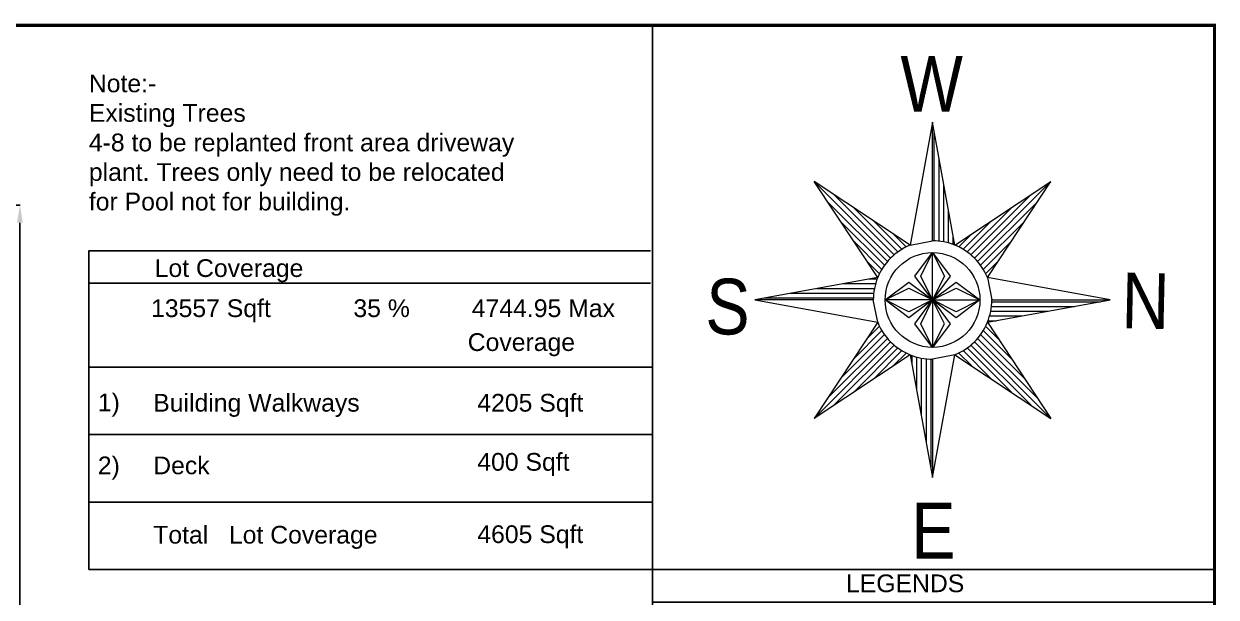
# Model space of a CAD drawing. Header units: inches. Extents: x 24644 to 29599, y 4928 to 7841.
# Drawn here: x 27173 to 29599, y 6675 to 7841 of the extents above; entities that cross this region are included whole.
import ezdxf

# ---------------------------------------------------------------- set-up
doc = ezdxf.new("R2010")
doc.units = ezdxf.units.IN
doc.header["$LTSCALE"] = 10
doc.header["$MEASUREMENT"] = 0
doc.linetypes.add('ACAD_ISO02W100', pattern=[15, 12, -3])
doc.linetypes.add('PTS_EXT', pattern=[999999, 0, -999999])
doc.layers.get('Defpoints').update_dxf_attribs({"linetype": 'ACAD_ISO02W100'})
doc.layers.add('Boundary', color=12, linetype='Continuous', lineweight=0)
for name, color, linetype in [('Existing contour', 30, 'Continuous'), ('New contour', 80, 'Continuous'), ('TEXT', 7, 'Continuous')]:
    doc.layers.add(name, color=color, linetype=linetype)
doc.styles.get("Standard").update_dxf_attribs({"font": 'arial.ttf'})
doc.dimstyles.get("Standard").update_dxf_attribs({"dimtxt": 36, "dimasz": 36, "dimexe": 0.18, "dimexo": 0.0625, "dimgap": 0.09, "dimtad": 0, "dimtih": 1, "dimtoh": 1, "dimdec": 0, "dimzin": 0, "dimdsep": 46, "dimlunit": 3, "dimtxsty": 'Standard', "dimcen": 0.09, "dimadec": 0, "dimazin": 0, "dimtfac": 1, "dimtdec": 0, "dimtofl": 0, "dimtmove": 0, "dimatfit": 3, "dimfxl": 1, "dimtolj": 1, "dimtzin": 0, "dimarcsym": 0})

# ---------------------------------------------------------------- blocks, each defined once
blk = doc.blocks.new('DIRECTION')
at = {"color": 7, "linetype": 'Continuous'}
for p, q in [((51.3, 97.4), (5.9, 347.3)), ((5.9, 106.3), (5.9, 347.3)), ((9.5, 106.3), (9.5, 327.4)), ((19.1, 105.6), (19.1, 274.4)), ((-39.6, 97.4), (-235.1, 226.8)), ((-105.7, 31.3), (-235.1, 226.8)), ((-79.3, 71), (-235.1, 226.8)), ((28.8, 104.1), (28.8, 221.4)), ((51.3, 97.4), (246.8, 226.8)), ((91.1, 71), (246.8, 226.8)), ((117.5, 31.3), (246.8, 226.8)), ((-72.3, 77.6), (-194.8, 200.1)), ((84, 77.6), (206.5, 200.1)), ((-85.9, 63.9), (-208.4, 186.5)), ((-64.6, 83.6), (-154.5, 173.5)), ((76.3, 83.6), (166.3, 173.5)), ((97.6, 63.9), (220.2, 186.5)), ((-91.9, 56.3), (-181.8, 146.2)), ((-56.4, 89), (-114.2, 146.8)), ((38.4, 101.8), (38.4, 168.4)), ((68.1, 89), (126, 146.8)), ((103.6, 56.3), (193.5, 146.2)), ((-97.3, 48.1), (-155.1, 105.9)), ((-47.6, 93.8), (-74, 120.2)), ((48, 98.7), (48, 115.4)), ((59.3, 93.8), (85.7, 120.2)), ((109, 48.1), (166.9, 105.9)), ((-30.3, 34), (5.9, 82.2)), ((-18.2, 34), (5.9, 82.2)), ((5.9, 82.2), (42, 34)), ((-102.1, 39.3), (-128.5, 65.7)), ((113.8, 39.3), (140.2, 65.7)), ((-105.7, 31.3), (-355.6, -14.2)), ((-107, 28), (-123.7, 28)), ((5.9, -14.2), (-30.3, 34)), ((5.9, -14.2), (-18.2, 34)), ((42, 34), (5.9, -14.2)), ((-112.4, 8.7), (-229.7, 8.7)), ((-110.2, 18.4), (-176.7, 18.4)), ((-90.5, -14.2), (-42.3, 22)), ((-42.3, 22), (5.9, -14.2)), ((5.9, -14.2), (54.1, 22)), ((5.9, -14.2), (54.1, 9.9)), ((54.1, 22), (102.2, -14.2)), ((54.1, 9.9), (102.2, -14.2)), ((-114.6, -14.2), (-355.6, -14.2)), ((-114.6, -10.5), (-335.7, -10.5)), ((-113.9, -0.9), (-282.7, -0.9)), ((-42.3, -38.3), (-90.5, -14.2)), ((-42.3, -50.3), (-90.5, -14.2)), ((5.9, -14.2), (-42.3, -38.3)), ((5.9, -14.2), (-42.3, -50.3)), ((-30.3, -62.4), (5.9, -14.2)), ((30, -62.4), (5.9, -14.2)), ((54.1, -50.3), (5.9, -14.2)), ((5.9, -14.2), (42, -62.4)), ((102.2, -14.2), (54.1, -50.3)), ((117.5, -59.6), (367.3, -14.2)), ((126.3, -14.2), (367.3, -14.2)), ((126.3, -17.8), (347.4, -17.8)), ((121.9, -46.7), (188.4, -46.7)), ((124.1, -37.1), (241.4, -37.1)), ((125.6, -27.4), (294.4, -27.4)), ((-105.7, -59.6), (-235.1, -255.1)), ((-102.1, -67.6), (-128.5, -94)), ((5.9, -110.6), (-30.3, -62.4)), ((5.9, -110.6), (30, -62.4)), ((42, -62.4), (5.9, -110.6)), ((113.8, -67.6), (140.2, -94)), ((117.5, -59.6), (246.8, -255.1)), ((118.7, -56.3), (135.4, -56.3)), ((-85.9, -92.3), (-208.4, -214.8)), ((-91.9, -84.6), (-181.8, -174.6)), ((-97.3, -76.4), (-155.1, -134.3)), ((97.6, -92.3), (220.2, -214.8)), ((103.6, -84.6), (193.5, -174.6)), ((109, -76.4), (166.9, -134.3)), ((-79.3, -99.4), (-235.1, -255.1)), ((-72.3, -105.9), (-194.8, -228.5)), ((-64.6, -111.9), (-154.5, -201.8)), ((-56.4, -117.3), (-114.2, -175.2)), ((68.1, -117.3), (126, -175.2)), ((76.3, -111.9), (166.3, -201.8)), ((84, -105.9), (206.5, -228.5)), ((91.1, -99.4), (246.8, -255.1)), ((-39.6, -125.8), (-235.1, -255.1)), ((-47.6, -122.1), (-74, -148.5)), ((-39.6, -125.8), (5.9, -375.6)), ((-36.3, -127), (-36.3, -143.7)), ((-26.7, -130.2), (-26.7, -196.7)), ((-17, -132.5), (-17, -249.7)), ((-7.4, -133.9), (-7.4, -302.7)), ((2.2, -134.6), (2.2, -355.7)), ((5.9, -134.6), (5.9, -375.6)), ((51.3, -125.8), (246.8, -255.1)), ((59.3, -122.1), (85.7, -148.5))]:
    blk.add_line(p, q, dxfattribs=at)
at = {"color": 7, "linetype": 'PTS_EXT'}
blk.add_lwpolyline([(246.8, 226.8), (51.3, 97.4), (5.9, 347.3), (-39.6, 97.4), (-235.1, 226.8), (-105.7, 31.3), (-355.6, -14.2), (-105.7, -59.6), (-235.1, -255.1), (-39.6, -125.8), (5.9, -375.6), (51.3, -125.8), (246.8, -255.1), (117.5, -59.6), (367.3, -14.2), (117.5, 31.3)], close=True, dxfattribs=at)
at = {"color": 7, "linetype": 'Continuous'}
for points in [[(5.9, 347.3), (-39.6, 97.4), (5.9, 106.3), (5.9, 347.3)], [(5.9, -14.2), (5.9, 82.2), (30, 34), (5.9, -14.2)], [(367.3, -14.2), (117.5, 31.3), (126.3, -14.2), (367.3, -14.2)], [(5.9, -14.2), (-90.5, -14.2), (-42.3, 9.9), (5.9, -14.2)], [(-355.6, -14.2), (-105.7, -59.6), (-114.6, -14.2), (-355.6, -14.2)], [(5.9, -14.2), (5.9, -110.6), (-18.2, -62.4), (5.9, -14.2)], [(5.9, -14.2), (102.2, -14.2), (54.1, -38.3), (5.9, -14.2)], [(5.9, -375.6), (51.3, -125.8), (5.9, -134.6), (5.9, -375.6)]]:
    blk.add_lwpolyline(points, close=True, dxfattribs=at)
blk.add_circle((5.9, -14.2), 96.4, dxfattribs=at)
for start, end in [(112.151, 157.849), (67.849, 90), (22.151, 67.849), (157.849, 180), (337.8485, 0), (202.151, 247.849), (292.1515, 337.8486), (247.849, 270)]:
    blk.add_arc((5.9, -14.2), 120.5, start, end, dxfattribs=at)
at = {"color": 7, "linetype": 'Continuous', "width": 0.85}
blk.add_text('W', height=113.4, dxfattribs=at).set_placement((-59.4, 368.8))
for s, rotation, p in [('S', 358.0234, (-457.1, -82.7)), ('N', 358.767, (389.4, -71.4)), ('E', 0, (-37.1, -540.3))]:
    blk.add_text(s, height=113.4, rotation=rotation, dxfattribs=at).set_placement(p)
blk = doc.blocks.new('*D90')
at = {"layer": 'Defpoints', "color": 0, "transparency": 16777216}
for p in [(26791.7, 7472.6), (26791.7, 5452.1), (27165.5, 5452.1)]:
    blk.add_point(p, dxfattribs=at)
at = {"layer": 'TEXT', "color": 0, "lineweight": -2, "transparency": 16777216}
for p, q in [((26791.8, 7472.6), (27165.7, 7472.6)), ((27165.5, 7436.6), (27165.5, 6480.8)), ((27165.5, 5488.1), (27165.5, 6443.9)), ((26791.8, 5452.1), (27165.7, 5452.1))]:
    blk.add_line(p, q, dxfattribs=at)
at = {"layer": 'TEXT', "color": 0, "transparency": 16777216}
for points in [[(27159.5, 7436.6), (27171.5, 7436.6), (27165.5, 7472.6)], [(27159.5, 5488.1), (27171.5, 5488.1), (27165.5, 5452.1)]]:
    blk.add_solid(points, dxfattribs=at)
at = {"layer": 'TEXT', "color": 0, "transparency": 16777216, "insert": (27165.5, 6462.3), "char_height": 36, "attachment_point": 5}
blk.add_mtext('\\A1;168\'-4"', dxfattribs=at)

msp = doc.modelspace()

# ---------------------------------------------------------------- linework, layer by layer
msp.add_line((28452.2, 4930.7), (28452.2, 7838.4))
at = {"const_width": 6.12}
msp.add_lwpolyline([(29595.6, 4930.7), (24647.3, 4930.7), (24647.3, 7838.4), (29595.6, 7838.4)], close=True, dxfattribs=at)
at = {"layer": 'Existing contour', "linetype": 'ACAD_ISO02W100'}
msp.add_spline([(25194, 6943.3), (25279.1, 6929.6), (25375.2, 6899.5), (25457.6, 6874.8), (25498.8, 6869.3), (25594.9, 6828.1), (25759.6, 6784.3), (26097.3, 6652.6), (26317, 6452.4), (26476.2, 6394.8), (26791.7, 6290.6), (26956.7, 6238.4), (27118.7, 6183.6), (27242.3, 6131.5), (27497.2, 5908.6)], degree=3, dxfattribs=at)
at = {"layer": 'TEXT'}
for p, q in [((27305.7, 7357.4), (27305.7, 6731.1)), ((27305.7, 7143.2), (28452.2, 7143.2)), ((27305.7, 7005.9), (28452.2, 7005.9)), ((27305.7, 6868.5), (28452.2, 6868.5)), ((27305.7, 6731.1), (28452.2, 6731.1))]:
    msp.add_line(p, q, dxfattribs=at)
for points in [[(28448.2, 7313.7), (27305.7, 7313.7), (27305.7, 7379.8), (28448.2, 7379.8)], [(29591.7, 6664.9), (28452.2, 6664.9), (28452.2, 6731.1), (29591.7, 6731.1)]]:
    msp.add_lwpolyline(points, dxfattribs=at)

# ---------------------------------------------------------------- block references
at = {"layer": 'Boundary'}
msp.add_blockref('DIRECTION', (29015.9, 7293.8), dxfattribs=at)

# ---------------------------------------------------------------- texts
at = {"layer": 'New contour', "color": 0}
msp.add_text('LEGENDS', height=36.06, dxfattribs=at).set_placement((28845.7, 6685.1))
at = {"layer": 'TEXT', "attachment_point": 1}
for s, width, insert, char_height in [('{\\C7;Note:- \\PExisting Trees\\P4-8 to be replanted front area driveway plant. Trees only need to be relocated for Pool not for building.}', 903.946, (27305.7, 7738.3), 36.0628), ('{\\C7;Lot Coverage}', 903.946, (27439.6, 7362.5), 36.063), ('{\\C7;13557 Sqft            35 %         4744.95 Max                                                           }', 1016.331, (27432.2, 7280.9), 36.0628), ('{\\C7;  Coverage                                                         }', 1016.331, (28048.3, 7211.9), 36.063), ('{\\C7;1)                                                       }', 1016.331, (27324, 7089.3), 36.063), ('{\\C7;Building Walkways                                                         }', 1016.331, (27436.6, 7088.5), 36.063), ('{\\C7;4205 Sqft                                                        }', 1016.331, (28095.8, 7088.5), 36.063), ('{\\C7;2)                                                        }', 1016.331, (27324, 6961.1), 36.063), ('{\\C7;Deck                                                         }', 1016.331, (27436.6, 6961.1), 36.063), ('{\\C7;400 Sqft                                                        }', 1016.331, (28095.8, 6968.3), 36.063), ('{\\C7;Total   Lot Coverage                                                        }', 1016.331, (27436.6, 6820), 36.063), ('{\\C7;4605 Sqft                                                        }', 1016.331, (28095.8, 6821.1), 36.063)]:
    msp.add_mtext_dynamic_manual_height_columns(s, width=width, gutter_width=1, heights=[0], dxfattribs=dict(at, insert=insert, char_height=char_height))

# ---------------------------------------------------------------- dimensions: what is measured, and where the dimension line sits
at = {"layer": 'TEXT'}
dim = msp.add_linear_dim(base=(27165.497, 5452.1004), p1=(26791.7058, 7472.5804), p2=(26791.7058, 5452.1004), angle=90, dimstyle='Standard', dxfattribs=at)
dim.commit()
dim.dimension.update_dxf_attribs({"geometry": '*D90', "text_midpoint": (27165.497, 6462.3404)})

doc.saveas('drawing.dxf')
